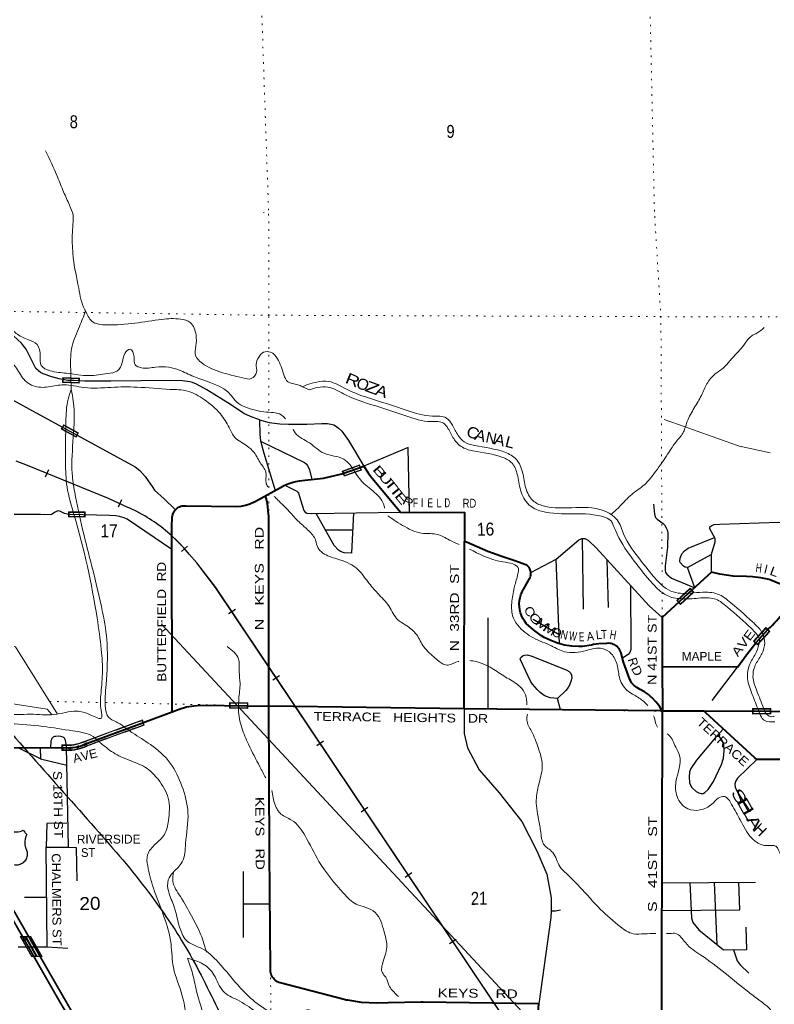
# Model space of a CAD drawing. Header units: feet. Extents: x -6 to 252658, y -374658 to -170635.
# Drawn here: x 131404 to 141672, y -330976 to -317587 of the extents above; entities that cross this region are included whole.
import ezdxf
from ezdxf.enums import TextEntityAlignment as Align

# ---------------------------------------------------------------- set-up
doc = ezdxf.new("R2010")
doc.units = ezdxf.units.FT
doc.header["$LTSCALE"] = 70
doc.header["$PDMODE"] = 32
doc.header["$PDSIZE"] = 35
doc.linetypes.add('DOTTED', pattern=[1.5, 0.3, -1.2])
for name, color, linetype, lineweight in [('16', 7, 'Continuous', 25), ('18', 7, 'Continuous', 35), ('26', 7, 'Continuous', 40), ('27', 7, 'Continuous', 13), ('29', 7, 'Continuous', 25), ('30', 7, 'Continuous', 13), ('31', 7, 'Continuous', 13), ('34', 7, 'Continuous', 25), ('39', 7, 'Continuous', 13), ('46', 7, 'Continuous', 13), ('55', 7, 'Continuous', 13), ('61', 7, 'Continuous', 13), ('7', 7, 'DOTTED', 13)]:
    doc.layers.add(name, color=color, linetype=linetype, lineweight=lineweight)
doc.layers.add('41', color=7, linetype='Continuous')

msp = doc.modelspace()

# ---------------------------------------------------------------- linework, layer by layer
at = {"layer": '16'}
for points in [[(131258.56, -328602.48), (131275.04, -328612.26), (131292.31, -328620.18), (131310.31, -328626.26), (131328.85, -328630.43), (131347.72, -328632.63), (131366.72, -328632.85), (131385.63, -328631.08), (131404.26, -328627.35), (131422.4, -328621.68), (131425.3, -328620.43), (131450.29, -328608.55)], [(131450.29, -328608.55), (131472.13, -328633.56), (131479.86, -328642.41), (131501.95, -328667.7)], [(131501.95, -328667.7), (131489.98, -328692.41), (131483.19, -328710.31), (131477.27, -328732.79), (131473.73, -328755.76), (131472.61, -328778.97), (131473.93, -328802.18), (131477.66, -328825.12), (131483.77, -328847.54), (131486.26, -328853.95), (131497.08, -328879.46)], [(131497.08, -328879.46), (131503.89, -328903.95), (131505.06, -328909.49), (131506.69, -328925.26), (131506.67, -328941.11), (131504.98, -328956.87), (131501.66, -328972.36), (131496.74, -328987.43), (131490.27, -329001.9), (131482.33, -329015.61), (131472.99, -329028.42), (131462.37, -329040.18), (131450.57, -329050.76), (131437.73, -329060.06), (131424, -329067.96), (131409.51, -329074.39), (131394.43, -329079.26), (131378.92, -329082.53), (131363.15, -329084.16), (131347.3, -329084.14), (131344.3, -329083.82), (131320.32, -329080.13)]]:
    msp.add_lwpolyline(points, dxfattribs=at)
at = {"layer": '18'}
for points in [[(132887.66, -333472.26), (132696.66, -332720.48), (132690.18, -332694.97), (132683.09, -332670.48), (132529.18, -332138.88), (132310.73, -331602.18), (132068.12, -331145.27), (132055.35, -331121.22), (132040.3, -331095.27), (131919.38, -330886.8), (131132.91, -329524.72), (130740.2, -328844.59), (130411.19, -328274.76)], [(132870.04, -333098.34), (132763.36, -332678.42), (132600.03, -332114.28), (132378.62, -331570.31), (132119.68, -331082.64), (131984.29, -330849.23), (130572, -328403.28)]]:
    msp.add_lwpolyline(points, dxfattribs=at)
at = {"layer": '26'}
for p, q in [((137450.96, -326956.67), (137455.02, -324682.17)), ((141169.01, -326391.17), (140147.82, -326387.94)), ((137450.96, -326956.67), (134791.81, -326923.46))]:
    msp.add_line(p, q, dxfattribs=at)
at = {"layer": '26', "lineweight": 25}
msp.add_line((140827.09, -326843.4), (141169.01, -326391.17), dxfattribs=at)
at = {"layer": '26'}
for points in [[(133478.45, -326999.99), (133472.75, -324483.72), (133472.8, -324478.38), (133480.75, -324353.01), (133482.34, -324328), (133490.28, -324303.01), (133493.68, -324294.47), (133501.91, -324278.78), (133511.74, -324264.04), (133523.06, -324250.4), (133535.74, -324238.02), (133549.65, -324227.03), (133564.63, -324217.56), (133580.51, -324209.7), (133597.13, -324203.55), (133614.3, -324199.17), (133631.84, -324196.61), (133649.55, -324195.89), (133667.23, -324197.03), (133670.85, -324197.5), (134352.63, -324207.8), (134415.52, -324201.48), (134477.41, -324188.63), (134537.61, -324169.37), (134595.47, -324143.93), (134598.35, -324142.48), (134993.64, -323925.13), (134998.94, -323922.48), (135067, -323893.23), (135137.75, -323871.24), (135210.4, -323856.77), (135284.17, -323849.98), (135537.17, -323820.18), (135785.67, -323764.09), (135802.15, -323759.39), (136084.47, -323659.98), (136143.61, -323749.54), (136183.33, -323799.67), (136583.81, -324285.84), (137455.72, -324289.09), (137455.02, -324682.17)], [(134791.81, -326923.46), (134792.36, -324337.17), (134786.74, -324269.71), (134778.32, -324201.32), (134765.21, -324123.56), (134750, -324060.32)], [(140146.37, -326987.94), (140131.3, -326963.27), (140107.17, -326923.98), (140061.18, -326864.18), (140009.2, -326809.51), (140006.74, -326807.19), (139957.95, -326763.85), (139904.89, -326725.85), (139848.15, -326693.61), (139823.52, -326681.94), (139801.79, -326670.41), (139781.38, -326656.68), (139762.51, -326640.89), (139745.4, -326623.21), (139730.24, -326603.84), (139717.18, -326582.99), (139706.37, -326560.9), (139704.92, -326557.42), (139618.98, -326322.43), (139585.73, -326203.41), (139580.85, -326185.9), (139574.17, -326169), (139565.76, -326152.89), (139555.71, -326137.75), (139544.14, -326123.74), (139531.16, -326111.02), (139516.93, -326099.72), (139501.59, -326089.98), (139485.32, -326081.89), (139468.29, -326075.54), (139450.69, -326071.01), (139437.61, -326069.07), (139412.53, -326067.61), (139387.61, -326069.14), (139281.66, -326075.69), (139213.24, -326085.44), (139184.51, -326091.38), (139059.92, -326108.81), (139013.79, -326110.22), (138914.91, -326105.64), (138817.04, -326090.74), (138721.27, -326065.7), (138628.64, -326030.78), (138540.17, -325986.38), (138503.61, -325963.5), (138395.91, -325885.22), (138296.99, -325796.12), (138271.61, -325763.31), (138249.8, -325728.02), (138231.8, -325690.65), (138217.8, -325651.6), (138207.96, -325611.31), (138202.39, -325570.2), (138201.14, -325528.74), (138204.24, -325487.37), (138211.64, -325446.56), (138223.27, -325406.74), (138238.99, -325368.36), (138258.65, -325331.83), (138262.77, -325325.19), (138332.75, -325203.03), (138333.34, -325202.1), (138341.64, -325187.32), (138348.35, -325171.76), (138353.4, -325155.58), (138356.72, -325138.96), (138357.54, -325130.14), (138358.09, -325105.13), (138355.19, -325080.14), (138351.88, -325068.2), (138347.27, -325056.55), (138341.48, -325045.44), (138334.56, -325034.99), (138328.51, -325027.67), (138303.53, -325005.85), (138278.51, -324996.3), (138203.71, -324967.77), (138178.46, -324958.14), (138153.71, -324949.69), (137964.7, -324885.19), (137771.95, -324817.44), (137481.91, -324693.65), (137455.02, -324682.17)], [(141808.03, -325287.11), (141622.93, -325208.44), (141599.48, -325200.07), (141488.66, -325175.13), (141375.84, -325161.91), (141293.5, -325159.75), (141111.64, -325153.24), (140931.46, -325127.77), (140817.93, -325101.63), (140554.98, -325341.86), (140144.95, -325716.46), (140147.82, -326387.94)], [(141169.01, -326391.17), (141295.28, -326224.16), (141419.43, -326062.74), (141590.06, -325877.22)], [(140147.82, -326387.94), (140150.27, -326963.27), (140146.37, -326987.94)], [(133478.45, -326999.99), (133574.3, -326961.59), (133673.64, -326933.42), (133775.39, -326915.79), (133866.85, -326909.13), (134509.19, -326917.83), (134791.81, -326923.46)], [(138388.48, -331924.91), (138466.46, -330969.43), (136891.96, -330947.99), (136865.72, -330947), (136419.79, -330954.97), (136264.03, -330961.29), (136053.08, -330950.65), (135869.4, -330921.93), (135844.3, -330918.01), (135819.4, -330911.49), (134949.51, -330683.88), (134931.44, -330677.82), (134914.11, -330669.9), (134897.7, -330660.22), (134882.39, -330648.87), (134868.35, -330635.99), (134855.74, -330621.7), (134844.69, -330606.18), (134835.32, -330589.59), (134827.73, -330572.11), (134822.02, -330553.93), (134818.23, -330535.26), (134816.42, -330516.29), (134816.28, -330505.44), (134804.38, -328901.25), (134791.81, -326923.46)], [(140146.37, -326987.94), (140121.65, -326987.65), (137450.96, -326956.67)], [(130527.09, -327485.67), (132058.38, -327487.68), (132083.13, -327487.71), (132108.38, -327486.72), (132126.74, -327486), (132169.69, -327479.77), (132199.28, -327472.25), (132224.41, -327464.93), (132249.28, -327455.71), (132278.82, -327444.76), (133086.81, -327145.31), (133111.81, -327135.92), (133478.45, -326999.99)], [(140112.28, -332349.72), (140136.23, -332321.13), (140150.31, -327013.27), (140146.37, -326987.94)], [(140715.98, -326989.74), (140171.65, -326988.02), (140146.37, -326987.94)], [(143156.99, -327649.39), (142732.4, -327649.24), (141456.15, -327648.81), (141434.03, -327648.8), (141406.15, -327623.21), (140741.25, -327012.94), (140715.98, -326989.74)], [(143081.46, -326997.27), (141625.91, -326993.08), (140715.98, -326989.74)]]:
    msp.add_lwpolyline(points, dxfattribs=at)
msp.add_arc((129971.09, -314773.44), 16071.54, 316.29883, 318.55797, dxfattribs=at)
at = {"layer": '29'}
for p, q in [((135557.03, -324522.69), (135932.06, -324522.69)), ((139055.12, -324640.93), (139070.44, -325602.53)), ((138748.82, -326072.9), (138704.75, -324923.13)), ((139393.01, -324928.76), (139410.89, -325578.42)), ((137772.94, -325720.55), (137771.62, -326959.81)), ((138745, -325951.05), (138388.23, -325742.71)), ((138763.52, -326971.91), (138722.8, -326820.11)), ((131688.48, -327637.6), (131384.35, -327486.8)), ((134445.63, -329170.56), (134442.98, -330067.23)), ((140144.18, -329324.04), (141415.76, -329315.86)), ((140855.21, -329319.47), (140889.83, -330162.46)), ((131772.41, -329524.03), (131470.56, -329524.03)), ((134809.68, -329615.41), (134444.32, -329614.34)), ((131780.22, -330193.03), (132058.26, -330213.83))]:
    msp.add_line(p, q, dxfattribs=at)
for points in [[(129383.64, -321575.53), (129529.15, -321778.37), (129586.16, -321866.13), (129771.54, -322354.92), (129787.55, -322376.66), (129822.5, -322394.4), (129942.91, -322419.64), (130129.36, -322434.47), (130343.23, -322497.92), (130414.46, -322512.66), (130743.12, -322520.61), (130832.59, -322528.8), (130878.33, -322539.1), (130928.64, -322560.83), (131060.48, -322626.58), (131537.24, -322881.49), (132973.67, -323666.17), (133039.31, -323717.36), (133112.92, -323801.24), (133214.19, -323948.54), (133240.55, -323982.76), (133369.61, -324101.49), (133520.53, -324250.03)], [(134667.66, -323029.95), (134544.01, -322982.91), (134454.83, -322940.6), (134271.88, -322821.63), (133951.74, -322620.29), (133807.67, -322543.63), (133757.36, -322523.04), (133718.49, -322510.47), (133620.15, -322500.16), (133462.37, -322492.17), (132643.71, -322501.32), (132291.55, -322501.32), (132145.18, -322495.57), (132060.87, -322491.54), (132013.99, -322484.68), (131943.1, -322470.95), (131841.33, -322444.64), (131724.41, -322401.77), (131687.82, -322385.75), (131658.1, -322362.87), (131626.08, -322330.84), (131596.37, -322277.1), (131491.18, -322066.62), (131456.86, -322021.98), (131427.15, -321984.25), (131267.08, -321837.82)], [(134667.66, -323029.95), (134670.85, -323229.06), (134678.91, -323315.82), (134724.82, -323482.61), (134878.04, -323988.69)], [(134667.66, -323029.95), (134800.12, -323064.14), (134941.9, -323082.44), (135060.81, -323087.02), (135310.07, -323087.02), (135515.88, -323080.16), (135591.34, -323080.16), (135639.36, -323087.02), (135678.24, -323098.46), (135714.82, -323119.05), (135742.26, -323139.64), (135785.71, -323180.82), (135879.47, -323308.95), (136084.47, -323659.98)], [(134679.56, -323318.19), (135278.77, -323609.1), (135300.91, -323626.98), (135321.49, -323649.86), (135345.63, -323708.63), (135376.95, -323839.05)], [(136706.08, -324286.3), (136688.96, -323403.91), (136084.47, -323659.98)], [(135010.83, -323917.37), (135175.14, -323998.76), (135188.86, -324010.2), (135197.7, -324025.4), (135230.52, -324129.15), (135271.19, -324261.87), (135287.19, -324282.46), (135312.35, -324296.18), (135378.07, -324302.15), (136583.81, -324285.84)], [(133473.45, -324791.43), (132867.8, -324379.72), (132823.93, -324359.42), (132762.61, -324340.82), (132711.49, -324333.4), (132625.33, -324328.67), (132090.31, -324316.8), (132049.14, -324311.08), (132032.3, -324308.24), (132012.55, -324301.93), (131951.11, -324271.63), (131924.82, -324268.2), (131905.08, -324274.47), (131885.94, -324284.21), (131838.76, -324316.8), (131802.17, -324320.23), (131689.53, -324316.5), (130711.74, -324316.6), (130078.61, -324320.54), (130004.79, -324307.65), (129982.29, -324298.35)], [(140025.65, -324177.26), (140039.11, -324312.18), (140057.04, -324356.97), (140075.7, -324378.53), (140157.82, -324438.31), (140176.32, -324456.32), (140201.47, -324495.22), (140215.19, -324522.67), (140224.87, -324563.83), (140218.33, -324761.78), (140188.13, -325013.85), (140187.75, -325078.64), (140192.33, -325103.8), (140209.01, -325127.66), (140240.35, -325154.14), (140273.53, -325181.23), (140587.93, -325310.86)], [(135946.81, -324294.46), (135919.04, -324840.52), (135820.84, -324837.13), (135767.41, -324820.11), (135739.97, -324801.81), (135683.84, -324736.04), (135436.19, -324303.78)], [(140817.93, -325101.63), (140816.12, -324856.01), (140866.93, -324687.4), (140866.93, -324662.23), (140866.64, -324643.79), (140795.52, -324510.3), (140796.04, -324481.49), (140821.23, -324464.16), (140853.2, -324451.75), (140931.29, -324445.49), (141732.56, -324418.51), (141756.48, -324426.58), (141777.06, -324454.03), (141795.32, -324506.08), (141802.22, -324538.69), (141785.14, -325274.41)], [(138358.2, -325106.1), (138704.75, -324923.13), (139013.36, -324659.33), (139032.92, -324650.8), (139053.5, -324641.65), (139092.38, -324643.94), (139112.96, -324653.09), (139144.97, -324671.39), (139246.61, -324769.83), (139970.5, -325555.67), (140144.95, -325716.46)], [(140490.85, -325035.95), (140457.59, -325030.59), (140437.01, -325019.15), (140392.19, -324970.59), (140384.42, -324948.22), (140391.28, -324911.62), (140413.32, -324848.52), (140448.45, -324808.66), (140500.93, -324774.01), (140857.64, -324626.9)], [(140587.93, -325310.86), (140490.85, -325035.95), (140812.12, -324858.03)], [(139713.36, -325276.53), (139717.69, -326152.23), (139705.23, -326191.71), (139684.12, -326218.41), (139604.04, -326268.95)], [(137450.96, -326956.67), (137449.54, -327292.86), (137498.13, -327487.32), (137653.61, -327788.73), (137925.7, -328099.86), (138236.67, -328488.77), (138440.74, -328887.4), (138576.78, -329208.26), (138635.09, -329529.11), (138635.65, -329712.08)], [(140978.43, -327230.63), (140871.02, -327349.45), (140610.8, -327654.93), (140535.35, -327770.37), (140519.35, -327816.13), (140512.3, -327881.43), (140517.06, -327964.85), (140530.79, -327995.74), (140551.45, -328027.12), (140608.53, -328081.53), (140642.83, -328102.12), (140676.29, -328110.3), (140702.29, -328111.28), (140727.44, -328097.55), (140773.18, -328056.37), (140843.38, -327945.34), (140951.88, -327716.77), (140981.27, -327628.52), (140990.56, -327528.62), (140985.85, -327450.07), (140961.49, -327390.87), (140905.69, -327311.1)], [(131383.59, -330193.06), (131421.93, -330195.08), (131780.22, -330193.03), (131765.86, -328839.06), (132066.41, -328838.31), (132042.16, -327475), (132033.26, -327409.66), (132027.9, -327389.03), (132022.49, -327373.75), (132013.09, -327357.61), (132007.71, -327351.32), (132001.88, -327346.83), (131993.8, -327342.34), (131979.42, -327337.83), (131962.39, -327334.26), (131933.9, -327332.16), (131895.08, -327332.45), (131884.77, -327333.81), (131875.8, -327336.06), (131861.59, -327344.17), (131852.02, -327351.77), (131843.03, -327362.97), (131834.97, -327376.91), (131829.39, -327394.41), (131823.21, -327487.37)], [(131682.99, -327487.19), (131688.48, -327637.6), (132046.62, -327725.56)], [(141434.03, -327648.8), (141171.27, -327900.35), (141145.93, -327938.54), (141133.82, -327984.54), (141139.07, -328023.19), (141174.75, -328100.23), (141344.96, -328357.05)], [(132046.82, -328512.78), (131772.41, -328517.36), (131765.86, -328839.06)], [(132066.41, -328838.31), (132174.88, -328842.24), (132184.03, -329295.24)], [(140143.18, -329701.8), (141200.81, -329691.08), (141190.03, -329317.31)], [(140521.97, -329321.61), (140542.95, -329801.33), (140565.08, -329864.96), (140642.32, -329962.63), (140978.94, -330234.41), (141297.51, -330232.42), (141289.24, -329926.62)], [(138635.65, -329712.08), (138630.47, -329794.04), (138466.46, -330969.43)], [(138761.54, -329697.19), (138694.5, -329711.67), (138635.65, -329712.08)], [(141115.19, -330233.56), (141166.39, -330383.17), (141205.38, -330441.52), (141325.94, -330554.09)]]:
    msp.add_lwpolyline(points, dxfattribs=at)
msp.add_lwpolyline([(138722.8, -326820.11), (138623.59, -326807.17), (138573.28, -326791.15), (138538.14, -326775.29), (138486.38, -326736.24), (138445.22, -326697.35), (138380.72, -326622.34), (138356.04, -326580.66), (138217.99, -326293.51), (138214.26, -326276.37), (138221.12, -326260.35), (138253.62, -326235.32), (138273.71, -326228.32), (138312.59, -326226.03), (138371.88, -326240.58), (138657.24, -326354.74), (138849.98, -326431.95), (138880.37, -326451.31), (138898, -326470.84), (138911.72, -326500.58), (138916.3, -326539.48), (138903.41, -326587.1), (138884.28, -326637.86), (138865.99, -326667.6), (138836.18, -326707.46)], close=True, dxfattribs=at)
at = {"layer": '31'}
for p, q in [((131992.24, -322451.66), (132219.19, -322463.05)), ((132104.01, -322491.41), (132104.03, -322491.06)), ((132219.19, -322463.05), (132215.77, -322531.15)), ((132003.16, -323096.26), (132203.02, -323204.42)), ((132086.87, -323180.32), (132087.04, -323180.01)), ((132203.02, -323204.42), (132170.58, -323264.38)), ((132068.22, -324280.84), (132295.47, -324281.75)), ((132295.47, -324281.75), (132295.19, -324349.93)), ((132181.71, -324315.38), (132181.71, -324315.03))]:
    msp.add_line(p, q, dxfattribs=at)
for points in [[(132215.77, -322531.15), (131988.82, -322519.75), (131992.24, -322451.66)], [(132170.58, -323264.38), (131970.72, -323156.22), (132003.16, -323096.26)], [(132295.19, -324349.93), (132067.94, -324349.01), (132068.22, -324280.84)]]:
    msp.add_lwpolyline(points, dxfattribs=at)
for points in [[(131997.2, -322512.16), (131999.82, -322460.04), (132210.8, -322470.63), (132208.18, -322522.76)], [(131981.55, -323152.99), (132006.38, -323107.1), (132192.17, -323207.64), (132167.35, -323253.53)], [(132075.96, -324341.04), (132076.18, -324288.86), (132287.44, -324289.71), (132287.22, -324341.9)]]:
    msp.add_lwpolyline(points, close=True, dxfattribs=at)
at = {"layer": '34'}
for p, q in [((131794.67, -323706.25), (131753.02, -323808.72)), ((132788.23, -324115.59), (132742, -324216.07)), ((133687.63, -324746.35), (133604.54, -324819.36)), ((134338.58, -325605.45), (134246.69, -325667.03)), ((134940.9, -326508.86), (134849.02, -326570.44)), ((135540.01, -327398.08), (135448.12, -327459.66)), ((136142.33, -328301.49), (136050.45, -328363.07)), ((136741.44, -329190.72), (136649.55, -329252.3)), ((137343.76, -330094.13), (137251.88, -330155.71))]:
    msp.add_line(p, q, dxfattribs=at)
msp.add_lwpolyline([(138819.75, -332394.51), (134069.94, -325307.4), (133814.64, -324972.16), (133709.49, -324857.29), (133685.37, -324827.5), (133660.72, -324798.45), (133635.55, -324769.83), (133609.92, -324741.29), (133583.73, -324713.48), (133557.17, -324686.25), (133530.13, -324659.12), (133502.54, -324632.71), (133474.59, -324606.88), (133445.97, -324581.28), (133417.11, -324556.44), (133387.93, -324531.87), (133358.05, -324507.86), (133327.93, -324484.59), (133297.3, -324461.74), (133266.47, -324439.32), (133234.95, -324417.46), (133203.37, -324396.21), (133171.11, -324375.51), (133138.77, -324355.41), (133105.92, -324335.74), (133072.84, -324316.81), (133039.37, -324298.47), (133005.7, -324280.57), (132971.49, -324263.39), (132937.06, -324246.65), (132902.41, -324230.67), (132875.23, -324218.6), (132610.74, -324096.9), (131512.12, -323650.35), (131355.71, -323590.62)], dxfattribs=at)
at = {"layer": '34', "lineweight": 13}
for points in [[(131356.08, -323589.57), (131512.53, -323649.32), (132611.18, -324095.89), (132875.69, -324217.59)], [(133710.33, -324856.57), (133815.49, -324971.45), (134070.84, -325306.75), (138820.67, -332393.89), (140619.3, -335077.59)]]:
    msp.add_lwpolyline(points, dxfattribs=at)
msp.add_arc((132000.99, -326224.73), 2189.45, 38.6738, 66.45262, dxfattribs=at)
at = {"layer": '34'}
msp.add_spline([(129653.96, -325996.03), (130089.39, -326220.53), (130727.53, -326708.48), (131624.84, -327669.74), (132484.4, -328640.23), (133201.12, -329509.55), (133690.94, -330250.12), (134146.82, -331142.47), (134735.62, -332456.66)], degree=3, dxfattribs=at)
at = {"layer": '39'}
for p, q in [((132106.14, -322615.65), (132100.62, -322416.24)), ((135320.81, -322547.79), (135249.58, -322579.36)), ((135251.13, -322577.66), (135346.88, -322618.48))]:
    msp.add_line(p, q, dxfattribs=at)
for points in [[(130828.09, -326729.85), (130089.8, -325608.21), (130127.72, -325583.78), (131347.38, -326115.68), (131920.17, -327028.83)], [(131840.73, -327035.4), (131779.25, -326961.74), (130958.33, -326835.58)]]:
    msp.add_lwpolyline(points, dxfattribs=at)
for points in [[(132134.09, -320242.56), (132081.86, -320111.01), (132000.82, -319928.66), (131919.78, -319726.06), (131757.69, -319371.49)], [(132134.09, -320242.56), (132132.17, -320823.47), (132207.62, -321236.66), (132292.17, -321531.24), (132301.15, -321546.21)], [(130396.56, -320997.12), (130364.58, -321266.59), (130352.1, -321465.58), (130587.41, -321545.92), (130934.6, -321571.05), (131135.74, -321643.65), (131358.02, -321852.67), (131513.11, -321935.71), (131640.02, -322004.93), (131683.35, -322159.25), (131698.41, -322289.7), (131817.31, -322360.99), (132042.23, -322395.22), (132351.36, -322426.71), (132601.85, -322398.43), (132733.94, -322361.14), (132799.24, -322248.07), (132834.39, -322127.24), (132906.14, -322068.36), (132961.1, -322170.34), (132976, -322280.7), (133060.55, -322320.15), (133253.04, -322312.47), (133435.57, -322312.91), (133574.27, -322351.89), (133771.52, -322438.59), (134287.05, -322701.33), (134353.9, -322785.13), (134468.74, -322850.44), (134764.16, -322924.23), (134985.21, -322976.57), (135019.66, -323015.02)], [(132100.62, -322416.24), (132097.74, -322312.37), (132117.54, -322024.93), (132217.74, -321758.89), (132301.15, -321546.21)], [(132301.15, -321546.21), (132385.66, -321687.13), (132586.63, -321737.63), (133338.2, -321662.86), (133592.9, -321658.66), (133723.64, -321705.74), (133803.2, -321875.82), (133802.35, -322022.48), (133799.44, -322163.12), (133852.11, -322228.97), (134441.6, -322458.93), (134553.99, -322468.01), (134627.52, -322380.99), (134622.65, -322272.55), (134652.04, -322183.91), (134723.66, -322108.96), (134817.93, -322108.15), (134912.9, -322197.73), (134996.85, -322415.98), (135051.74, -322509.93), (135188.46, -322550.94), (135251.13, -322577.66)], [(130349.86, -321690.6), (130641.24, -321760.41), (130892.45, -321822.53), (131066.08, -321967.69), (131246.62, -322225.28), (131315.19, -322272.91), (131428.78, -322434.65), (131590.28, -322567.86), (131796.97, -322580.14), (132005.35, -322552.23), (132278.43, -322590.06), (132649.47, -322586.86), (133000.45, -322583.84), (133447.97, -322614.14), (133686.84, -322638.2), (133914.39, -322752.76), (134134.55, -322947.73), (134252.34, -323133.55), (134333.64, -323269.46), (134496.99, -323382.56), (134593.99, -323474.13), (134687.44, -323626.01), (134728.01, -323683.91), (134756.74, -323766.03), (134755.66, -323884.57), (134778.95, -323937.55)], [(140461.48, -323124.19), (140497.38, -323025.54), (140596.24, -322843.89), (140691.18, -322674.32), (140766.18, -322518.99), (140879.54, -322395.47), (141003.14, -322299.99), (141098.54, -322188.67), (141199.99, -322081.33), (141273.46, -321986.28), (141374.91, -321878.93), (141434.85, -321850.29), (141532.51, -321771.1)], [(135320.81, -322547.79), (135446.91, -322514.56), (135611.32, -322507.12), (135840.77, -322607.6), (136136.54, -322725.59), (136677.45, -322899.72), (137019.05, -322979.15), (137209.79, -323003.62), (137292.79, -323101.34), (137370.1, -323239.29), (137453.02, -323326.97), (137591.82, -323378.01), (138005.71, -323468.86), (138162.94, -323567.96), (138246.58, -323746.03), (138290.35, -323956.59), (138385.96, -324126.52), (138526.92, -324197.63), (139398.09, -324284.55), (139562.44, -324432.55), (139600.43, -324529.24), (139826.18, -324905.64), (140028.73, -325157.02), (140170.26, -325300.44), (140297.17, -325369.66), (140570.61, -325381.44)], [(129405.03, -323570.5), (129526.6, -323873.34), (129710.89, -324098.76), (129909.15, -324314.02), (130020.86, -324491.85), (130084.98, -324738.39), (130084.22, -325152.23), (130044.28, -325429.81), (130056.66, -325729.03), (130009.53, -325858.01), (129900.67, -326043.76), (129886.48, -326278.93), (130009.94, -326420.5), (130622.28, -326750.72), (130702.77, -326784.17), (130840.7, -326724.73), (130925.22, -326760.16), (130959.87, -326830.18), (130899.98, -326866.85), (130986.73, -326930.39), (131218.15, -327026.83), (131549.14, -327032.02), (131872.09, -327035.27), (132176.61, -326990.46), (132373.58, -327043), (132518.32, -327083.94), (132511.47, -326977.53), (132507.85, -326772.65), (132529.63, -326481.17), (132515.01, -326151.84), (132457.48, -325722.42), (132147.68, -324328.89), (132048.33, -323938.01), (132027.67, -323606.72), (132033.35, -323052.21), (132063.04, -322746.6), (132106.14, -322615.65)], [(132106.1, -322615.03), (132133.47, -322776.12), (132119.11, -323756.6), (132153.22, -324013.45), (132387.81, -325023.92), (132533.11, -325647.44), (132592.58, -326068.8), (132578.93, -326629.41), (132573.45, -326952.89), (132612.49, -327071.08), (132717.3, -327136.47), (132895.84, -327256.21)], [(135346.88, -322618.48), (135458.29, -322589.12), (135597.25, -322582.83), (135811.82, -322676.8), (136111.12, -322796.2), (136657.43, -322972.07), (137005.75, -323053.06), (137171.43, -323074.31), (137230.92, -323144.35), (137309.22, -323284.07), (137410.62, -323391.29), (137570.74, -323450.17), (137976.82, -323539.3), (138104.38, -323619.71), (138174.95, -323769.93), (138219.29, -323983.24), (138331.79, -324183.2), (138505.59, -324270.87), (139373.63, -324357.48), (139455.7, -324407.55), (139478.39, -324459.61)], [(135123.65, -323155.28), (135153.47, -323204.14), (135347.12, -323343.1), (135546.79, -323484.01), (135814.18, -323564.07), (135968.78, -323743.97)], [(139450.78, -324313.79), (139569.96, -324204.72), (139731.15, -324042.62), (139904.61, -323910.55), (140059.61, -323726.4), (140220.27, -323496), (140347.19, -323312.1), (140436.51, -323192.8), (140461.48, -323124.19)], [(129002.44, -323714.36), (129040.41, -323771.05), (129178.48, -323984.82), (129247.2, -324307.66), (129232.31, -324709.57), (129124.59, -325039.96), (129080.53, -325303.51), (129144.83, -325574.16), (129301.71, -325884.19), (129530.47, -326153.42), (129807.58, -326448.36), (130179.61, -326826.85), (130494, -327017), (130847.92, -327132.48), (131283.39, -327160.87), (131718.92, -327197.3), (132128.57, -327258.06), (132403.97, -327336.04), (132488.2, -327407.76)], [(135968.78, -323743.97), (136053.31, -323860.49), (136354.49, -324172.14), (136369.33, -324230.84)], [(134868.25, -324070.33), (134913.93, -324116.24), (135071.62, -324273.59), (135205.12, -324417.08), (135338.45, -324538.47), (135429.72, -324666.26), (135460.59, -324766.44), (135529.37, -324840.18), (135720.53, -324918.89), (135984.26, -325043.18), (136144.22, -325234.66), (136273.77, -325386.22), (136429.63, -325565.68), (136551.4, -325747.44), (136648.21, -325814.91), (136805.73, -325952.17), (136903.29, -326116.06), (137058.94, -326269.41), (137165.87, -326348.84), (137232.18, -326364.34), (137372.2, -326314.93), (137377.74, -326314.26)], [(136413.23, -324333.85), (136643.74, -324481.03), (136899.2, -324573.25), (137087.83, -324585.69), (137250.9, -324662.63), (137383.81, -324723.59)], [(139478.39, -324459.61), (139532.31, -324583.32), (139765.15, -324949.43), (139972.7, -325207.01), (140124.64, -325360.99), (140275.06, -325443.03), (140483.91, -325461.04)], [(137523.38, -324786.17), (137977.31, -324959.72), (138190.66, -325054.32), (138183.19, -325124.69), (138138.34, -325287.8), (138101.86, -325495.03), (138111.43, -325691.82), (138182.65, -325821.79), (138396.62, -325994.72), (138640.17, -326103.12), (138817.29, -326181.95), (139114.01, -326165.33), (139334.44, -326139.33), (139453.32, -326208.62), (139532.74, -326360.61), (139570.36, -326553.14), (139686, -326720.89), (139833.14, -326812.04), (139951.15, -326912.42)], [(140483.91, -325461.04), (140486.72, -325461.28), (140734.31, -325447.33), (140918.38, -325488.21), (140989.65, -325538.78), (141325.86, -325832.72), (141421.68, -325930.9), (141449.55, -325967.51)], [(140570.61, -325381.44), (140740.45, -325371.87), (140949.42, -325418.28), (141036.15, -325479.81), (141377.46, -325778.21), (141478.56, -325881.81), (141501.2, -325911.54)], [(141449.55, -325967.51), (141468.99, -326010.41), (141462.92, -326083.99), (141415.17, -326211.73), (141332.49, -326359.39), (141304.6, -326525.25), (141361.58, -326735.34), (141445.82, -326952.26)], [(141501.2, -325911.54), (141523.88, -325966.94), (141538.41, -326096.24), (141483.41, -326243.37), (141404.29, -326384.67), (141381.29, -326521.48), (141432.93, -326711.88), (141525.77, -326950.95)], [(134383.03, -326953.52), (134385.62, -326822.78), (134402.03, -326613.71), (134390.77, -326457.11), (134381.34, -326278.4), (134227.61, -326112.98)], [(137527.64, -326300.21), (137612.9, -326316.87), (137830.23, -326407.41), (138015.69, -326526.35), (138193.09, -326639.33), (138286.36, -326767.1), (138305.87, -326904.62)], [(134751.38, -327897.05), (134671.68, -327746.43), (134516.84, -327440.39), (134426.82, -327216.17), (134382.75, -326967.45), (134383.03, -326953.52)], [(141445.82, -326952.26), (141541, -327117.99), (141680.52, -327133.81)], [(141525.77, -326950.95), (141586.02, -327050.07), (141658.33, -327063.51), (141671.5, -327059.35)], [(138313.13, -327030.37), (138305.12, -327112.47), (138366.45, -327260.6), (138458.47, -327484.81), (138514.55, -327729.41), (138472.26, -327962.81), (138433.75, -328168.05), (138464.14, -328461.09), (138493.6, -328637.62), (138532.97, -328797.99), (138656.21, -328911.44), (138754, -329103.46), (138843, -329199.12), (139022.92, -329378.37), (139308.14, -329685.29), (139578.77, -329922.02), (139752.01, -330016.96), (139904.45, -330017.65), (140058.71, -330015.43)], [(140027.97, -327055.08), (140035.75, -327071.45), (140070.78, -327189.68), (140082.22, -327207.83)], [(132895.84, -327256.21), (132939.1, -327285.23), (133183.04, -327443.84), (133453.81, -327698.65), (133610.69, -328008.68), (133693.76, -328369.57), (133660.95, -328789.72), (133614.79, -329041.23), (133491.57, -329184.92), (133426.17, -329285.93), (133431.46, -329448.61), (133505.24, -329648.87), (133614.46, -330019.58), (133669.29, -330105.49), (133880.77, -330218.17), (134106.89, -330405.07), (134408.5, -330756.04), (134636.81, -330967.02), (134928.96, -331135.26), (135115.83, -331177.85), (135213.96, -331158.92), (135215.57, -331108.68), (135277.37, -331059.94), (135435.97, -331078.66), (135653.7, -331219.42), (135948.19, -331429.83), (136172.78, -331679.01), (136283.31, -331961.32), (136244.86, -332172.58), (136152.25, -332384.32), (136087.48, -332565.68), (136078.92, -333007.71), (136110.87, -333499.62), (136136.07, -333644.05), (136197.49, -333802.22), (136252.84, -333954.42), (136262.47, -334159.25), (136334.23, -334357.51), (136415.19, -334451.24), (136467.28, -334442.75), (136462.08, -334292.13), (136484.6, -334095.06), (136456.41, -333826.11), (136428.42, -333581.26), (136426.66, -333358.29), (136382.98, -333159.78), (136353.25, -332949.1), (136386.76, -332874.48), (136446.22, -333038.7), (136496.02, -333251.22), (136528.07, -333500.05), (136548.33, -333781.12), (136539.12, -334140.8), (136553.45, -334433.97), (136637.97, -334724.54), (136707.39, -335135.77), (136652.65, -335572.17), (136542.96, -335906.6), (136379.84, -336078.76), (136110.44, -336253.85), (135845.83, -336527.33), (135595.36, -336814.75), (135264.59, -337092.82), (135067.88, -337329.56), (135015.18, -337514.83), (135059.12, -337745.48), (135173.25, -337975.52), (135383.19, -338146.48), (135616.5, -338228.85), (135757.51, -338305.98), (135844, -338337.38), (135875.93, -338317.01), (135851.61, -338285.08), (135799.01, -338227.27), (135724.42, -338179.7), (135675.88, -338127.89), (135707.76, -338101.5), (135773.96, -338102.94), (135864.8, -338176.48), (135985.97, -338281.91), (136115.72, -338457.58), (136196.77, -338561.35), (136268.98, -338817.87), (136372.02, -339168.54), (136381.51, -339610.42), (136318.61, -340028.82), (136248.52, -340553.75)], [(140214.54, -327299.19), (140240.27, -327318.8), (140329.78, -327478.74), (140382.83, -327592.79), (140333.49, -327950.8), (140349.11, -328151.56), (140496.84, -328319.04), (140659.42, -328333.71), (140821.28, -328255.98), (140906.87, -328172.87), (140992.96, -328152.04), (141090.06, -328257.68), (141208.06, -328469.61), (141364.45, -328717.37), (141561.8, -328818.12), (141692.25, -328827.04), (141759.44, -328955.04), (141913.1, -329110.41), (142092.8, -329261.54), (142242.02, -329362.71), (142412.49, -329401.42), (142484.65, -329354.59), (142583.03, -329367.81), (142577.9, -329480.35), (142585.8, -329719.34), (142591.56, -330197.42), (142644.3, -330528.43), (142754.42, -330758.51), (142853.86, -330906.31), (142917.24, -331058.45), (142882.93, -331287.76), (142862.65, -331514.94), (142870.69, -331603.57)], [(132488.2, -327407.76), (132523.1, -327437.47), (132702.64, -327568.51), (132920.04, -327667.09), (133139.49, -327771.67), (133287.05, -327917.05), (133425.45, -328173), (133427.85, -328478.34), (133373.17, -328667.64), (133253.83, -328795.23), (133142.69, -328944.85), (133145.86, -329093.48), (133224.46, -329396.15), (133463.1, -330157.48), (133495.7, -330476.62), (133617.04, -330859.28), (133671.33, -331132.02), (133822.86, -331781.61), (133914.15, -332168.54), (134117.23, -332743.35), (134343.12, -333157.25), (134839.18, -333749.63), (135716.09, -334565.74), (136092.13, -334944.19), (136250.57, -335197.96), (136340.7, -335436.25), (136346.51, -335665.21), (136255.57, -335834.74), (136098.49, -336008.86), (136010.83, -336064.35)], [(136560.24, -330872.18), (136472.63, -330784.47), (136427.97, -330716.55), (136385, -330608.44), (136338.4, -330548.57), (136351.21, -330391.77), (136399.63, -330172.38), (136362.11, -329991.9), (136241.69, -329727.76), (136112.78, -329658.56), (135982.07, -329615.49), (135812.43, -329468.29), (135476.06, -329033.24), (135286.79, -328685.32), (135104.6, -328471.93), (134959.53, -328388.81), (134878.31, -328262.95), (134836.51, -328068.9)], [(133497.21, -329178.33), (133488.47, -329301.47), (133590.41, -329511.53), (133740.89, -329773.4), (133869.28, -330031.44), (133947.68, -330266.21)], [(140203.01, -330013.36), (140253.41, -330012.64), (140331.65, -330013.97), (140460.99, -330137.41), (140672.93, -330308.35), (141324.75, -330813.01), (141482.14, -330932.19), (141641.72, -331075.46), (141727.73, -331301.72), (141756.97, -331448.12), (141805.78, -331534.08), (141864.46, -331599.87), (141867.1, -331680.21), (141874.27, -331826.8), (141921.66, -331987.1), (142021.16, -332142.94), (142234.41, -332433.15)], [(133689.26, -330350.4), (133902.5, -330430.93), (134046.04, -330574.34), (134172.15, -330798.25), (134365.64, -330917.12), (134611.62, -331079.73), (134846.13, -331314.77), (135036.06, -331491.92), (135257.34, -331574.39), (135430.34, -331639.2), (135569.44, -331728.4), (135672.33, -331803.85), (135722.29, -331781.33), (135719.81, -331721.08), (135653.42, -331695.54), (135586.62, -331617.76), (135534.02, -331559.96), (135471.72, -331544.42), (135481.34, -331492.11), (135621.38, -331446.71), (135803.96, -331453.17), (135931.37, -331586.67), (135988.64, -331728.81), (135973.55, -331849.47), (135966.52, -331976.1), (135963.2, -332064.52), (135882.13, -331956.73), (135827.58, -331906.98), (135817.99, -331963.31), (135895.47, -332123.36), (135910.74, -332279.92), (135794.92, -332600.34), (135746.94, -332875.97), (135797.17, -333142.73), (135881.83, -333451.37), (135988.29, -333725.67), (136079.12, -334054.35), (136109.2, -334309.23), (136188.95, -334503.41), (136307.68, -334552.61), (136378.71, -334658.47), (136474.02, -334790.24), (136537.31, -334932.32), (136576.73, -335098.72), (136555.91, -335257.61), (136540.09, -335285.87), (136505.63, -335239.96), (136375.28, -334987.96), (136164.92, -334762.76), (135788.86, -334382.3), (135499.69, -334083.45), (135343.43, -333851.76), (135222.65, -333541.42), (135156.42, -333280.83), (135146.07, -333495.87), (135187.91, -333714.49), (135265.73, -333918.72), (135256.18, -333979.07), (135088.48, -333823.82), (134965.06, -333688.28), (134848.88, -333452.23), (134690.3, -333180.38), (134591.71, -332885.92), (134515.58, -332641.49), (134337.36, -332424.05), (134147.62, -332015.86), (133973.15, -331509.11), (133903.98, -331130.02), (133813.23, -330811.39), (133757.12, -330562.76), (133689.26, -330350.4)]]:
    msp.add_spline(points, degree=3, dxfattribs=at)
at = {"layer": '46'}
msp.add_line((133334.53, -325808.16), (140543.61, -333550.17), dxfattribs=at)
for points in [[(140171.38, -323022.75), (140458.19, -323125.3), (140556.66, -323160.51)], [(141613.19, -323476.13), (141218.8, -323390.59), (141219.24, -323396.56), (140557.51, -323161.84)]]:
    msp.add_lwpolyline(points, dxfattribs=at)
at = {"layer": '55'}
msp.add_line((131482.83, -330053.17), (131638.95, -330328.26), dxfattribs=at)
for points in [[(131554.64, -330053.06), (131710.74, -330328.17), (131567.13, -330328.36), (131411.03, -330053.27)], [(131571.78, -330320.35), (131424.74, -330061.24), (131478.17, -330061.16), (131625.22, -330320.28)], [(131496.55, -330061.14), (131549.98, -330061.06), (131697.02, -330320.19), (131643.6, -330320.26)]]:
    msp.add_lwpolyline(points, close=True, dxfattribs=at)
msp.add_point((131475.39, -330095.76), dxfattribs=at)
at = {"layer": '61'}
for p, q in [((135794.06, -323724.96), (136029.47, -323640.81)), ((136029.47, -323640.81), (136054.72, -323711.43)), ((140343.57, -325484.56), (140527.82, -325315.58)), ((140527.82, -325315.58), (140578.51, -325370.86)), ((141387.19, -326038.61), (141555.86, -325854.08)), ((141555.86, -325854.08), (141611.22, -325904.68)), ((134260.3, -326873.21), (134510.26, -326877.85)), ((134510.26, -326877.85), (134508.87, -326952.83)), ((141374.77, -326953.8), (141624.77, -326952.68)), ((141624.77, -326952.68), (141625.11, -327027.68)), ((133089.51, -327175.25), (133068.95, -327119.53)), ((133073.63, -327109.09), (133099.58, -327179.46)), ((131979.04, -327523.71), (131977.98, -327448.01)), ((131986.92, -327515.79), (131986.08, -327456.09)), ((132103.5, -327484.44), (132103.5, -327484.05)), ((132302.14, -327402.39), (132322.69, -327458.1)), ((132302.14, -327402.39), (132322.69, -327458.1))]:
    msp.add_line(p, q, dxfattribs=at)
for points in [[(136054.72, -323711.43), (135819.31, -323795.58), (135794.06, -323724.96)], [(140578.51, -325370.86), (140394.26, -325539.83), (140343.57, -325484.56)], [(141611.22, -325904.68), (141442.55, -326089.21), (141387.19, -326038.61)], [(134508.87, -326952.83), (134258.91, -326948.2), (134260.3, -326873.21)], [(141625.11, -327027.68), (141375.11, -327028.8), (141374.77, -326953.8)], [(131977.98, -327448.01), (132069.84, -327448.92), (132109.5, -327447.34), (132138.88, -327443.57), (132176.23, -327436.41), (132204.91, -327428.86), (132265.69, -327407.56), (132291.72, -327397.8)], [(131979.04, -327523.71), (132070.97, -327524.62), (132115.84, -327522.83), (132150.83, -327518.34), (132193.01, -327510.26), (132227.1, -327501.28), (132293.77, -327477.92), (132317.74, -327468.74)], [(131986.08, -327456.09), (132069.96, -327456.92), (132110.17, -327455.32), (132140.14, -327451.47), (132178, -327444.22), (132207.25, -327436.52), (132268.42, -327415.08), (132302.09, -327402.46)], [(132323.01, -327458.15), (132291.02, -327470.41), (132224.75, -327493.62), (132191.24, -327502.45), (132149.57, -327510.44), (132115.17, -327514.85), (132070.85, -327516.62), (131986.92, -327515.79)]]:
    msp.add_lwpolyline(points, dxfattribs=at)
for points in [[(136024.63, -323651.03), (135804.29, -323729.8), (135824.14, -323785.35), (136044.49, -323706.58)], [(140527.32, -325326.88), (140354.87, -325485.04), (140394.74, -325528.53), (140567.21, -325370.36)], [(141556.37, -325865.38), (141398.49, -326038.1), (141442.04, -326077.91), (141599.92, -325905.18)], [(134502.11, -326885.69), (134268.14, -326881.35), (134267.05, -326940.35), (134501.02, -326944.68)], [(141616.81, -326960.71), (141382.8, -326961.76), (141383.07, -327020.76), (141617.07, -327019.71)]]:
    msp.add_lwpolyline(points, close=True, dxfattribs=at)
for centre, radius, start, end in [((152459.17, -380866.37), 57145.59, 109.82901, 110.66487), ((152459.17, -380866.37), 57137.59, 109.83789, 110.65748), ((152458.5, -380867.03), 57070.59, 109.82901, 110.66487), ((152458.5, -380867.03), 57078.59, 109.83661, 110.65704)]:
    msp.add_arc(centre, radius, start, end, dxfattribs=at)
at = {"layer": '61', "linetype": 'DOTTED', "lineweight": 100}
msp.add_arc((132047.4, -326893.44), 599.24, 263.40248, 295.38293, dxfattribs=at)
at = {"layer": '7'}
for p, q in [((134723.96, -320204.31), (134723.99, -320213.99)), ((140145.22, -325275.02), (140145.11, -325250.24)), ((131810.29, -326856.39), (132505.95, -326871.63)), ((132574.9, -326873.13), (134258.6, -326910.02))]:
    msp.add_line(p, q, dxfattribs=at)
for points in [[(140039.86, -320195.91), (139958.24, -316330.82), (139887.7, -310963.72), (139908.92, -305691.76), (139900.86, -300404.25), (139950.91, -295060.58), (139980.77, -289697.67), (140002.53, -284352.86), (139991.15, -278955.12), (139986.27, -274438.94)], [(134789.81, -288060.75), (134809.46, -289982.76), (134664.1, -295046.99), (134698.09, -300368.3), (134609.69, -305672.76), (134564.13, -310964.03), (134656.45, -316275.34), (134791.67, -320227.36)], [(134791.67, -320227.36), (134794.21, -321621.23), (134793.51, -326939.36), (134821.42, -331084.45)], [(140144.41, -325096.08), (140128.78, -321643.03), (140039.86, -320195.91)], [(129109.87, -321527.44), (129436.98, -321527.92), (134781.21, -321605.98), (140115.77, -321625.42), (145338.52, -321637.26), (150649.37, -321611.28), (155910.85, -321596.27), (157609.12, -321610.38)], [(140148.29, -334094.11), (140136.81, -332377.89), (140152.9, -326968.31), (140145.7, -325379.7)], [(134508.58, -326915.49), (134792.26, -326921.71), (140165.66, -326990.43), (141373.31, -326992.63)], [(141625.91, -326993.08), (145376.45, -326999.95), (150648.42, -327004.71), (155953.26, -326996.61), (157646.21, -327003.95)]]:
    msp.add_lwpolyline(points, dxfattribs=at)

# ---------------------------------------------------------------- texts
at = {"layer": '27'}
for s, rotation, width, p in [('B', 311.13, 1.7, (136196.59, -323706.86)), ('U', 311.157, 1.55, (136275.53, -323799.81)), ('T', 309.046, 1.8, (136352.62, -323883.49)), ('T', 309.046, 1.8, (136419.99, -323969.87)), ('E', 309.5, 1.6, (136496.59, -324067.06)), ('R', 332.033, 1.2, (136600.31, -324165.57)), ('F', 0.866, 0.75, (136753.82, -324217.12)), ('I', 359.732, 0.85, (136860.43, -324215.5)), ('E', 359.732, 0.7, (136952.25, -324217.42)), ('L', 359.732, 0.75, (137075.84, -324219.47)), ('D', 359.732, 0.65, (137184.02, -324216.9)), ('RD', 359.786, 0.8, (137430.69, -324221.73)), ('N   KEYS   RD', 89.992, 1.35, (134723.65, -325891.39)), ('BUTTERFIELD  RD', 90.13, 1.15, (133397.66, -326589.48)), ('N  33RD  ST', 89.898, 1.3, (137379.43, -326175.75)), ('H', 353.164, 0.7, (141412.84, -325097.02)), ('L', 340.016, 1.25, (141598, -325130.76)), ('C', 297.746, 1.2, (138258.63, -325599.95)), ('O', 310.795, 1.45, (138317.44, -325708.56)), ('M', 321.484, 1.35, (138408.28, -325801.3)), ('N 41ST ST', 89.848, 1.2, (140068.4, -326632.72)), ('M', 328.334, 1.2, (138518.11, -325887.19)), ('N', 348.279, 0.85, (138752.91, -326000.67)), ('L', 6.03, 0.9, (139250.08, -326014.45)), ('T', 2.435, 0.85, (139316.34, -326007.3)), ('H', 349.871, 0.75, (139424.74, -326003.45)), ('AVE', 52.908, 1.25, (141175.38, -326259.38)), ('W', 352.706, 0.7, (138872.06, -326022.49)), ('E', 0.967, 0.7, (139013.26, -326039.88)), ('A', 7.127, 0.9, (139127.13, -326036.61)), ('D', 296.795, 1.15, (139719.37, -326408.04)), ('TERRACE   HEIGHTS   DR', 359.267, 1.2, (135402.84, -327119.53)), ('TERRACE', 317.453, 1.15, (140607.65, -327154.31)), ('KEYS   RD', 270.364, 1.25, (134610.33, -328156.91)), ('S   41ST   ST', 89.848, 1.35, (140073.13, -329721.67)), ('KEYS    RD', 359.22, 1.3, (137089.35, -330879.83))]:
    msp.add_text(s, height=120, rotation=rotation, dxfattribs=dict(at, width=width)).set_placement(p)
for s, rotation, p in [('I', 346.071, (141521.68, -325110.73)), ('O', 338.956, (138635.22, -325958.66)), ('R', 288.758, (139676.08, -326286.45)), ('MAPLE', 359.895, (140412.86, -326303.81))]:
    msp.add_text(s, height=120, rotation=rotation, dxfattribs=at).set_placement(p)
at = {"layer": '27', "width": 1.05}
msp.add_text('AVE', height=120, rotation=13.77, dxfattribs=at).set_placement((132308.17, -327653.64), align=Align.CENTER)
at = {"layer": '30'}
for s, rotation, width, p in [('S 18TH ST', 271.019, 1.15, (131858.63, -327804.28)), ('CHALMERS ST', 270.608, 1.1, (131840.38, -328922.88)), ('ST', 0.143, 0.95, (132238.54, -328973.3))]:
    msp.add_text(s, height=120, rotation=rotation, dxfattribs=dict(at, width=width)).set_placement(p)
msp.add_text('RIVERSIDE', height=120, rotation=0.143, dxfattribs=at).set_placement((132182.63, -328791.97))
at = {"layer": '41'}
for s, rotation, width, p in [('R', 337.396, 1.3, (135820.04, -322520.85)), ('O', 338.335, 1.05, (135969.71, -322584.39)), ('Z', 339.734, 1.55, (136087.92, -322631.34)), ('A', 340.975, 1.2, (136229.39, -322683.53)), ('C', 338.797, 1.15, (137466.27, -323243.06)), ('A', 344.454, 1.1, (137582.57, -323295.09)), ('A', 347.299, 1.05, (137851.32, -323359.68)), ('L', 345.98, 1.1, (137997.63, -323391.34)), ('S', 301.842, 1.6, (141073.02, -328096.2)), ('E', 299.078, 1.6, (141153.61, -328217.91)), ('L', 299.916, 1.55, (141234.31, -328353.42)), ('A', 302.632, 1.5, (141284.62, -328462.09))]:
    msp.add_text(s, height=150, rotation=rotation, dxfattribs=dict(at, width=width)).set_placement(p)
for s, rotation, p in [('N', 347.942, (137734.36, -323332.97)), ('H', 316.012, (141375.43, -328606.15))]:
    msp.add_text(s, height=150, rotation=rotation, dxfattribs=at).set_placement(p)
at = {"layer": '7', "width": 0.85}
for s, p in [('8', (132084.8, -319062.99)), ('9', (137210.96, -319194.37))]:
    msp.add_text(s, height=175.7, dxfattribs=at).set_placement(p)
at = {"layer": '7'}
for s, rotation, width, p in [('17', 0.999, 0.9, (132505.12, -324627.29)), ('16', 0.999, 0.9, (137627.09, -324604.64)), ('21', 1.001, 0.85, (137544.25, -329624.67)), ('20', 1.001, 1.1, (132218.01, -329695.09))]:
    msp.add_text(s, height=175.6, rotation=rotation, dxfattribs=dict(at, width=width)).set_placement(p)

doc.saveas('drawing.dxf')
